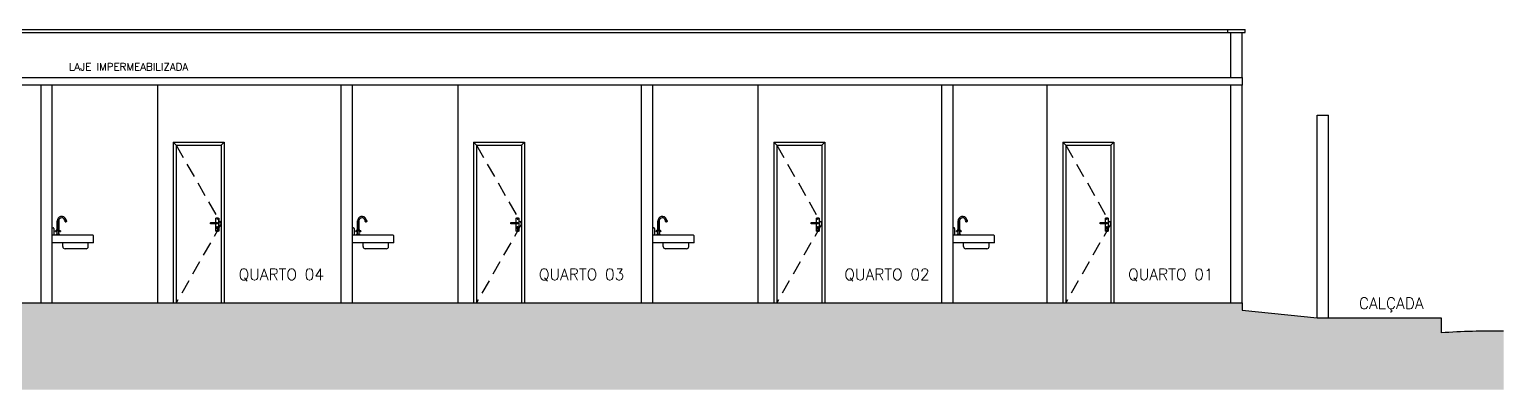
# Model space of a CAD drawing. Header units: millimetres. Extents: x 45003 to 46969, y 6653 to 6979.
# Drawn here: x 45072.21 to 45091.85, y 6809.85 to 6814.64 of the extents above; entities that cross this region are included whole.
import ezdxf

# ---------------------------------------------------------------- set-up
doc = ezdxf.new("R2010")
doc.units = ezdxf.units.MM
doc.linetypes.add('HIDDEN', pattern=[9.525, 6.35, -3.175])
for name, color, linetype in [('ARQ-ALVENARIA', 4, 'Continuous'), ('ARQ-EQ-COZ', 1, 'Continuous'), ('ARQ-ESTRUTURA', 6, 'Continuous'), ('ARQ-HACHURA', 253, 'Continuous'), ('ARQ-PENA-01', 1, 'Continuous'), ('ARQ-PENA-02', 2, 'Continuous'), ('ARQ-PENA-06', 6, 'Continuous'), ('ARQ-PENA-FINA-CINZA', 8, 'Continuous'), ('ARQ-PROJ-01', 1, 'HIDDEN'), ('ARQ-TEXTO2', 2, 'Continuous'), ('ARQ-TEXTO3', 3, 'Continuous')]:
    doc.layers.add(name, color=color, linetype=linetype)
doc.styles.add('ROMANS', font='romans.shx')

# ---------------------------------------------------------------- blocks, each defined once
blk = doc.blocks.new('Fechadura Soprano 03001.0831')
at = {"layer": 'ARQ-PENA-FINA-CINZA'}
for p, q in [((-0.017, 0.065), (-0.019, 0.066)), ((0.017, 0.065), (0.018, 0.066)), ((-0.019, -0.104), (-0.017, -0.103)), ((0.017, -0.103), (0.018, -0.104))]:
    blk.add_line(p, q, dxfattribs=at)
for points in [[(-0.019, 0.066), (-0.019, -0.104)], [(-0.017, 0.065), (-0.017, -0.103)], [(0.017, 0.008), (0.017, 0.065)], [(0.018, 0.008), (0.018, 0.066)], [(0.017, -0.103), (0.017, -0.008)], [(0.018, -0.104), (0.018, -0.008)]]:
    blk.add_lwpolyline(points, dxfattribs=at)
blk.add_lwpolyline([(0, -0.008), (0.085, -0.008, 0.414214), (0.09, -0.003), (0.09, 0.003, 0.414214), (0.085, 0.008), (0, 0.008)], format="xyb", dxfattribs=at)
for points in [[(0.041, 0.001), (0.06, 0.001), (0.06, 0), (0.041, 0)], [(0.043, 0.004), (0.063, 0.004), (0.063, 0.003), (0.043, 0.003)], [(0.05, 0.006), (0.07, 0.006), (0.07, 0.005), (0.05, 0.005)], [(0.062, 0.001), (0.066, 0.001), (0.066, 0), (0.062, 0)], [(0.065, 0.004), (0.069, 0.004), (0.069, 0.003), (0.065, 0.003)], [(0.068, 0.001), (0.072, 0.001), (0.072, 0), (0.068, 0)], [(0.071, 0.006), (0.075, 0.006), (0.075, 0.005), (0.071, 0.005)], [(0.071, 0.004), (0.074, 0.004), (0.074, 0.003), (0.071, 0.003)], [(0.073, 0.001), (0.077, 0.001), (0.077, 0), (0.073, 0)], [(0.076, 0.004), (0.08, 0.004), (0.08, 0.003), (0.076, 0.003)], [(0.077, 0.006), (0.081, 0.006), (0.081, 0.005), (0.077, 0.005)], [(0.079, 0.001), (0.081, 0.001), (0.081, 0), (0.079, 0)], [(0.082, 0.004), (0.084, 0.004), (0.084, 0.003), (0.082, 0.003)], [(0.083, 0.006), (0.085, 0.006), (0.085, 0.005), (0.083, 0.005)], [(0.083, 0.001), (0.086, 0.001), (0.086, 0), (0.083, 0)], [(0.086, 0.004), (0.088, 0.004), (0.088, 0.003), (0.086, 0.003)], [(-0.006, -0.066), (0.006, -0.066), (0.006, -0.069), (-0.006, -0.069)], [(0, -0.053), (0, -0.053), (0, -0.058), (0, -0.058)], [(0.041, -0.005), (0.06, -0.005), (0.06, -0.006), (0.041, -0.006)], [(0.043, -0.002), (0.063, -0.002), (0.063, -0.003), (0.043, -0.003)], [(0.062, -0.005), (0.066, -0.005), (0.066, -0.006), (0.062, -0.006)], [(0.065, -0.002), (0.069, -0.002), (0.069, -0.003), (0.065, -0.003)], [(0.068, -0.005), (0.072, -0.005), (0.072, -0.006), (0.068, -0.006)], [(0.071, -0.002), (0.074, -0.002), (0.074, -0.003), (0.071, -0.003)], [(0.073, -0.005), (0.077, -0.005), (0.077, -0.006), (0.073, -0.006)], [(0.076, -0.002), (0.08, -0.002), (0.08, -0.003), (0.076, -0.003)], [(0.079, -0.005), (0.081, -0.005), (0.081, -0.006), (0.079, -0.006)], [(0.082, -0.002), (0.084, -0.002), (0.084, -0.003), (0.082, -0.003)], [(0.083, -0.005), (0.086, -0.005), (0.086, -0.006), (0.083, -0.006)], [(0.086, -0.002), (0.088, -0.002), (0.088, -0.003), (0.086, -0.003)]]:
    blk.add_lwpolyline(points, close=True, dxfattribs=at)
blk.add_lwpolyline([(-0.003, -0.073), (0.003, -0.073, 0.414214), (0.007, -0.069), (0.007, -0.05, 0.414214), (0.003, -0.046), (-0.003, -0.046, 0.414214), (-0.007, -0.05), (-0.007, -0.069, 0.414214)], format="xyb", close=True, dxfattribs=at)
for centre, radius in [((0, 0.054), 0.00306), ((0, -0.055), 0.00583), ((0, -0.092), 0.00306)]:
    blk.add_circle(centre, radius, dxfattribs=at)
for centre, radius, start, end in [((0, 0.045), 0.028, 48.6265, 131.3735), ((0, 0.045), 0.026, 50.5893, 129.4107), ((0, 0), 0.00815, 90, 270), ((0, -0.083), 0.028, 228.6265, 311.3735), ((0, -0.083), 0.026, 230.5893, 309.4107)]:
    blk.add_arc(centre, radius, start, end, dxfattribs=at)

msp = doc.modelspace()

# ---------------------------------------------------------------- hatches: boundary and pattern name
at = {"layer": 'ARQ-HACHURA'}
h = msp.add_hatch(dxfattribs=at)
h.set_pattern_fill('EARTH', color=256, scale=0.05, angle=45, double=1)
h.paths.add_polyline_path([(45091.848, 6810.624, 0.02245), (45091.016, 6810.604), (45091.016, 6810.804), (45089.516, 6810.804), (45089.366, 6810.804), (45088.366, 6810.904), (45088.366, 6811.004), (45033.816, 6811.004), (45033.816, 6810.804), (45033.616, 6810.804), (45033.616, 6811.004), (45032.016, 6811.004), (45032.016, 6811.054), (45026.866, 6811.054), (45026.866, 6809.849), (45091.848, 6809.849)])

# ---------------------------------------------------------------- linework, layer by layer
at = {"layer": 'ARQ-ALVENARIA'}
for p, q in [((45088.216, 6814.004), (45088.216, 6814.604)), ((45088.366, 6814.004), (45088.366, 6814.604)), ((45072.366, 6811.004), (45072.366, 6813.904)), ((45072.516, 6811.004), (45072.516, 6813.904)), ((45076.366, 6811.004), (45076.366, 6813.904)), ((45076.516, 6811.004), (45076.516, 6813.904)), ((45080.366, 6811.004), (45080.366, 6813.904)), ((45080.516, 6811.004), (45080.516, 6813.904)), ((45084.366, 6811.004), (45084.366, 6813.904)), ((45084.516, 6811.004), (45084.516, 6813.904)), ((45088.216, 6811.004), (45088.216, 6813.904)), ((45088.366, 6811.004), (45088.366, 6813.904)), ((45089.366, 6813.504), (45089.516, 6813.504)), ((45089.366, 6810.804), (45089.366, 6813.504)), ((45089.516, 6810.804), (45089.516, 6813.504))]:
    msp.add_line(p, q, dxfattribs=at)
at = {"layer": 'ARQ-EQ-COZ'}
for p, q in [((45072.516, 6812.004), (45072.526, 6812.004)), ((45072.536, 6811.994), (45072.536, 6811.904)), ((45072.578, 6811.966), (45072.578, 6811.912)), ((45072.605, 6811.912), (45072.605, 6811.966)), ((45076.516, 6812.004), (45076.526, 6812.004)), ((45076.536, 6811.994), (45076.536, 6811.904)), ((45076.578, 6811.966), (45076.578, 6811.912)), ((45076.605, 6811.912), (45076.605, 6811.966)), ((45080.516, 6812.004), (45080.526, 6812.004)), ((45080.536, 6811.994), (45080.536, 6811.904)), ((45080.578, 6811.966), (45080.578, 6811.912)), ((45080.605, 6811.912), (45080.605, 6811.966)), ((45084.516, 6812.004), (45084.526, 6812.004)), ((45084.536, 6811.994), (45084.536, 6811.904)), ((45084.578, 6811.966), (45084.578, 6811.912)), ((45084.605, 6811.912), (45084.605, 6811.966)), ((45073.056, 6811.904), (45072.516, 6811.904)), ((45073.066, 6811.804), (45072.516, 6811.804)), ((45072.617, 6811.904), (45072.565, 6811.904)), ((45072.617, 6811.904), (45072.617, 6811.911)), ((45072.655, 6811.754), (45072.655, 6811.804)), ((45072.995, 6811.754), (45072.995, 6811.804)), ((45073.066, 6811.804), (45073.066, 6811.894)), ((45077.056, 6811.904), (45076.516, 6811.904)), ((45077.066, 6811.804), (45076.516, 6811.804)), ((45076.617, 6811.904), (45076.565, 6811.904)), ((45076.617, 6811.904), (45076.617, 6811.911)), ((45076.655, 6811.754), (45076.655, 6811.804)), ((45076.995, 6811.754), (45076.995, 6811.804)), ((45077.066, 6811.804), (45077.066, 6811.894)), ((45081.056, 6811.904), (45080.516, 6811.904)), ((45081.066, 6811.804), (45080.516, 6811.804)), ((45080.617, 6811.904), (45080.565, 6811.904)), ((45080.617, 6811.904), (45080.617, 6811.911)), ((45080.655, 6811.754), (45080.655, 6811.804)), ((45080.995, 6811.754), (45080.995, 6811.804)), ((45081.066, 6811.804), (45081.066, 6811.894)), ((45085.056, 6811.904), (45084.516, 6811.904)), ((45085.066, 6811.804), (45084.516, 6811.804)), ((45084.617, 6811.904), (45084.565, 6811.904)), ((45084.617, 6811.904), (45084.617, 6811.911)), ((45084.655, 6811.754), (45084.655, 6811.804)), ((45084.995, 6811.754), (45084.995, 6811.804)), ((45085.066, 6811.804), (45085.066, 6811.894)), ((45072.965, 6811.724), (45072.685, 6811.724)), ((45076.965, 6811.724), (45076.685, 6811.724)), ((45080.965, 6811.724), (45080.685, 6811.724)), ((45084.965, 6811.724), (45084.685, 6811.724))]:
    msp.add_line(p, q, dxfattribs=at)
for points in [[(45072.559, 6811.954), (45072.559, 6811.955), (45072.559, 6811.955), (45072.559, 6811.956), (45072.559, 6811.958), (45072.559, 6811.959), (45072.559, 6811.96), (45072.559, 6811.961), (45072.559, 6811.962), (45072.559, 6811.962)], [(45072.578, 6811.963), (45072.56, 6811.963)], [(45072.56, 6811.963), (45072.56, 6811.963), (45072.56, 6811.962), (45072.56, 6811.961), (45072.56, 6811.96), (45072.56, 6811.958), (45072.56, 6811.957), (45072.56, 6811.955), (45072.56, 6811.954), (45072.56, 6811.954), (45072.56, 6811.953)], [(45072.56, 6811.953), (45072.578, 6811.953)], [(45072.578, 6811.98), (45072.578, 6811.966)], [(45072.591, 6811.98), (45072.589, 6811.98), (45072.586, 6811.98), (45072.584, 6811.98), (45072.582, 6811.98), (45072.58, 6811.98), (45072.579, 6811.98), (45072.578, 6811.98), (45072.578, 6811.98)], [(45072.591, 6811.966), (45072.589, 6811.966), (45072.586, 6811.966), (45072.584, 6811.966), (45072.582, 6811.966), (45072.58, 6811.966), (45072.579, 6811.966), (45072.578, 6811.966), (45072.578, 6811.966)], [(45072.578, 6811.966), (45072.578, 6811.966), (45072.579, 6811.966), (45072.58, 6811.966), (45072.581, 6811.966), (45072.583, 6811.966), (45072.585, 6811.966), (45072.588, 6811.966), (45072.59, 6811.966), (45072.592, 6811.966), (45072.595, 6811.966), (45072.597, 6811.966), (45072.599, 6811.966), (45072.601, 6811.966), (45072.603, 6811.966), (45072.604, 6811.966), (45072.604, 6811.966), (45072.605, 6811.966)], [(45072.579, 6811.981), (45072.579, 6811.981), (45072.579, 6811.981), (45072.58, 6811.981), (45072.582, 6811.981), (45072.584, 6811.981), (45072.586, 6811.981), (45072.588, 6811.981), (45072.59, 6811.981), (45072.592, 6811.981), (45072.595, 6811.981), (45072.597, 6811.981), (45072.599, 6811.981), (45072.601, 6811.981), (45072.602, 6811.981), (45072.603, 6811.981), (45072.604, 6811.981), (45072.604, 6811.981)], [(45072.582, 6812.096), (45072.582, 6811.981)], [(45072.591, 6812.096), (45072.589, 6812.096), (45072.587, 6812.096), (45072.585, 6812.096), (45072.584, 6812.096), (45072.583, 6812.096), (45072.582, 6812.096), (45072.582, 6812.096)], [(45072.601, 6812.096), (45072.601, 6812.096), (45072.6, 6812.096), (45072.599, 6812.096), (45072.597, 6812.096), (45072.595, 6812.096), (45072.593, 6812.096), (45072.591, 6812.096)], [(45072.605, 6811.98), (45072.604, 6811.98), (45072.604, 6811.98), (45072.602, 6811.98), (45072.601, 6811.98), (45072.599, 6811.98), (45072.596, 6811.98), (45072.594, 6811.98), (45072.591, 6811.98)], [(45072.605, 6811.966), (45072.604, 6811.966), (45072.604, 6811.966), (45072.602, 6811.966), (45072.601, 6811.966), (45072.599, 6811.966), (45072.596, 6811.966), (45072.594, 6811.966), (45072.591, 6811.966)], [(45072.601, 6811.981), (45072.601, 6812.096)], [(45072.605, 6811.966), (45072.605, 6811.98)], [(45072.623, 6811.963), (45072.605, 6811.963)], [(45072.605, 6811.953), (45072.623, 6811.953)], [(45072.623, 6811.953), (45072.623, 6811.954), (45072.623, 6811.954), (45072.623, 6811.955), (45072.623, 6811.957), (45072.623, 6811.958), (45072.623, 6811.96), (45072.623, 6811.961), (45072.623, 6811.962), (45072.623, 6811.963), (45072.623, 6811.963)], [(45072.624, 6811.962), (45072.624, 6811.962), (45072.624, 6811.961), (45072.624, 6811.96), (45072.624, 6811.959), (45072.624, 6811.958), (45072.624, 6811.956), (45072.624, 6811.955), (45072.624, 6811.955), (45072.624, 6811.954)], [(45072.68, 6812.106), (45072.683, 6812.098)], [(45072.692, 6812.1), (45072.69, 6812.099), (45072.687, 6812.099), (45072.686, 6812.098), (45072.684, 6812.098), (45072.683, 6812.098), (45072.682, 6812.097), (45072.682, 6812.097)], [(45072.682, 6812.097), (45072.685, 6812.085)], [(45072.695, 6812.088), (45072.693, 6812.087), (45072.691, 6812.087), (45072.689, 6812.086), (45072.687, 6812.086), (45072.686, 6812.085), (45072.685, 6812.085), (45072.685, 6812.085)], [(45072.685, 6812.085), (45072.687, 6812.081)], [(45072.696, 6812.083), (45072.694, 6812.082), (45072.692, 6812.082), (45072.691, 6812.081), (45072.689, 6812.081), (45072.688, 6812.081), (45072.687, 6812.081), (45072.687, 6812.081)], [(45072.702, 6812.103), (45072.701, 6812.103), (45072.701, 6812.102), (45072.699, 6812.102), (45072.698, 6812.102), (45072.696, 6812.101), (45072.694, 6812.101), (45072.692, 6812.1)], [(45072.705, 6812.09), (45072.705, 6812.09), (45072.704, 6812.09), (45072.703, 6812.09), (45072.701, 6812.089), (45072.699, 6812.089), (45072.697, 6812.088), (45072.695, 6812.088)], [(45072.705, 6812.085), (45072.705, 6812.085), (45072.705, 6812.085), (45072.703, 6812.085), (45072.702, 6812.085), (45072.7, 6812.084), (45072.698, 6812.084), (45072.696, 6812.083)], [(45072.701, 6812.102), (45072.699, 6812.111)], [(45072.705, 6812.09), (45072.702, 6812.103)], [(45072.705, 6812.085), (45072.705, 6812.09)], [(45076.559, 6811.954), (45076.559, 6811.955), (45076.559, 6811.955), (45076.559, 6811.956), (45076.559, 6811.958), (45076.559, 6811.959), (45076.559, 6811.96), (45076.559, 6811.961), (45076.559, 6811.962), (45076.559, 6811.962)], [(45076.578, 6811.963), (45076.56, 6811.963)], [(45076.56, 6811.963), (45076.56, 6811.963), (45076.56, 6811.962), (45076.56, 6811.961), (45076.56, 6811.96), (45076.56, 6811.958), (45076.56, 6811.957), (45076.56, 6811.955), (45076.56, 6811.954), (45076.56, 6811.954), (45076.56, 6811.953)], [(45076.56, 6811.953), (45076.578, 6811.953)], [(45076.578, 6811.98), (45076.578, 6811.966)], [(45076.591, 6811.98), (45076.589, 6811.98), (45076.586, 6811.98), (45076.584, 6811.98), (45076.582, 6811.98), (45076.58, 6811.98), (45076.579, 6811.98), (45076.578, 6811.98), (45076.578, 6811.98)], [(45076.591, 6811.966), (45076.589, 6811.966), (45076.586, 6811.966), (45076.584, 6811.966), (45076.582, 6811.966), (45076.58, 6811.966), (45076.579, 6811.966), (45076.578, 6811.966), (45076.578, 6811.966)], [(45076.578, 6811.966), (45076.578, 6811.966), (45076.579, 6811.966), (45076.58, 6811.966), (45076.581, 6811.966), (45076.583, 6811.966), (45076.585, 6811.966), (45076.588, 6811.966), (45076.59, 6811.966), (45076.592, 6811.966), (45076.595, 6811.966), (45076.597, 6811.966), (45076.599, 6811.966), (45076.601, 6811.966), (45076.603, 6811.966), (45076.604, 6811.966), (45076.604, 6811.966), (45076.605, 6811.966)], [(45076.579, 6811.981), (45076.579, 6811.981), (45076.579, 6811.981), (45076.58, 6811.981), (45076.582, 6811.981), (45076.584, 6811.981), (45076.586, 6811.981), (45076.588, 6811.981), (45076.59, 6811.981), (45076.592, 6811.981), (45076.595, 6811.981), (45076.597, 6811.981), (45076.599, 6811.981), (45076.601, 6811.981), (45076.602, 6811.981), (45076.603, 6811.981), (45076.604, 6811.981), (45076.604, 6811.981)], [(45076.582, 6812.096), (45076.582, 6811.981)], [(45076.591, 6812.096), (45076.589, 6812.096), (45076.587, 6812.096), (45076.585, 6812.096), (45076.584, 6812.096), (45076.583, 6812.096), (45076.582, 6812.096), (45076.582, 6812.096)], [(45076.601, 6812.096), (45076.601, 6812.096), (45076.6, 6812.096), (45076.599, 6812.096), (45076.597, 6812.096), (45076.595, 6812.096), (45076.593, 6812.096), (45076.591, 6812.096)], [(45076.605, 6811.98), (45076.604, 6811.98), (45076.604, 6811.98), (45076.602, 6811.98), (45076.601, 6811.98), (45076.599, 6811.98), (45076.596, 6811.98), (45076.594, 6811.98), (45076.591, 6811.98)], [(45076.605, 6811.966), (45076.604, 6811.966), (45076.604, 6811.966), (45076.602, 6811.966), (45076.601, 6811.966), (45076.599, 6811.966), (45076.596, 6811.966), (45076.594, 6811.966), (45076.591, 6811.966)], [(45076.601, 6811.981), (45076.601, 6812.096)], [(45076.605, 6811.966), (45076.605, 6811.98)], [(45076.623, 6811.963), (45076.605, 6811.963)], [(45076.605, 6811.953), (45076.623, 6811.953)], [(45076.623, 6811.953), (45076.623, 6811.954), (45076.623, 6811.954), (45076.623, 6811.955), (45076.623, 6811.957), (45076.623, 6811.958), (45076.623, 6811.96), (45076.623, 6811.961), (45076.623, 6811.962), (45076.623, 6811.963), (45076.623, 6811.963)], [(45076.624, 6811.962), (45076.624, 6811.962), (45076.624, 6811.961), (45076.624, 6811.96), (45076.624, 6811.959), (45076.624, 6811.958), (45076.624, 6811.956), (45076.624, 6811.955), (45076.624, 6811.955), (45076.624, 6811.954)], [(45076.68, 6812.106), (45076.683, 6812.098)], [(45076.692, 6812.1), (45076.69, 6812.099), (45076.687, 6812.099), (45076.686, 6812.098), (45076.684, 6812.098), (45076.683, 6812.098), (45076.682, 6812.097), (45076.682, 6812.097)], [(45076.682, 6812.097), (45076.685, 6812.085)], [(45076.695, 6812.088), (45076.693, 6812.087), (45076.691, 6812.087), (45076.689, 6812.086), (45076.687, 6812.086), (45076.686, 6812.085), (45076.685, 6812.085), (45076.685, 6812.085)], [(45076.685, 6812.085), (45076.687, 6812.081)], [(45076.696, 6812.083), (45076.694, 6812.082), (45076.692, 6812.082), (45076.691, 6812.081), (45076.689, 6812.081), (45076.688, 6812.081), (45076.687, 6812.081), (45076.687, 6812.081)], [(45076.702, 6812.103), (45076.701, 6812.103), (45076.701, 6812.102), (45076.699, 6812.102), (45076.698, 6812.102), (45076.696, 6812.101), (45076.694, 6812.101), (45076.692, 6812.1)], [(45076.705, 6812.09), (45076.705, 6812.09), (45076.704, 6812.09), (45076.703, 6812.09), (45076.701, 6812.089), (45076.699, 6812.089), (45076.697, 6812.088), (45076.695, 6812.088)], [(45076.705, 6812.085), (45076.705, 6812.085), (45076.705, 6812.085), (45076.703, 6812.085), (45076.702, 6812.085), (45076.7, 6812.084), (45076.698, 6812.084), (45076.696, 6812.083)], [(45076.701, 6812.102), (45076.699, 6812.111)], [(45076.705, 6812.09), (45076.702, 6812.103)], [(45076.705, 6812.085), (45076.705, 6812.09)], [(45080.559, 6811.954), (45080.559, 6811.955), (45080.559, 6811.955), (45080.559, 6811.956), (45080.559, 6811.958), (45080.559, 6811.959), (45080.559, 6811.96), (45080.559, 6811.961), (45080.559, 6811.962), (45080.559, 6811.962)], [(45080.578, 6811.963), (45080.56, 6811.963)], [(45080.56, 6811.963), (45080.56, 6811.963), (45080.56, 6811.962), (45080.56, 6811.961), (45080.56, 6811.96), (45080.56, 6811.958), (45080.56, 6811.957), (45080.56, 6811.955), (45080.56, 6811.954), (45080.56, 6811.954), (45080.56, 6811.953)], [(45080.56, 6811.953), (45080.578, 6811.953)], [(45080.578, 6811.98), (45080.578, 6811.966)], [(45080.591, 6811.98), (45080.589, 6811.98), (45080.586, 6811.98), (45080.584, 6811.98), (45080.582, 6811.98), (45080.58, 6811.98), (45080.579, 6811.98), (45080.578, 6811.98), (45080.578, 6811.98)], [(45080.591, 6811.966), (45080.589, 6811.966), (45080.586, 6811.966), (45080.584, 6811.966), (45080.582, 6811.966), (45080.58, 6811.966), (45080.579, 6811.966), (45080.578, 6811.966), (45080.578, 6811.966)], [(45080.578, 6811.966), (45080.578, 6811.966), (45080.579, 6811.966), (45080.58, 6811.966), (45080.581, 6811.966), (45080.583, 6811.966), (45080.585, 6811.966), (45080.588, 6811.966), (45080.59, 6811.966), (45080.592, 6811.966), (45080.595, 6811.966), (45080.597, 6811.966), (45080.599, 6811.966), (45080.601, 6811.966), (45080.603, 6811.966), (45080.604, 6811.966), (45080.604, 6811.966), (45080.605, 6811.966)], [(45080.579, 6811.981), (45080.579, 6811.981), (45080.579, 6811.981), (45080.58, 6811.981), (45080.582, 6811.981), (45080.584, 6811.981), (45080.586, 6811.981), (45080.588, 6811.981), (45080.59, 6811.981), (45080.592, 6811.981), (45080.595, 6811.981), (45080.597, 6811.981), (45080.599, 6811.981), (45080.601, 6811.981), (45080.602, 6811.981), (45080.603, 6811.981), (45080.604, 6811.981), (45080.604, 6811.981)], [(45080.582, 6812.096), (45080.582, 6811.981)], [(45080.591, 6812.096), (45080.589, 6812.096), (45080.587, 6812.096), (45080.585, 6812.096), (45080.584, 6812.096), (45080.583, 6812.096), (45080.582, 6812.096), (45080.582, 6812.096)], [(45080.601, 6812.096), (45080.601, 6812.096), (45080.6, 6812.096), (45080.599, 6812.096), (45080.597, 6812.096), (45080.595, 6812.096), (45080.593, 6812.096), (45080.591, 6812.096)], [(45080.605, 6811.98), (45080.604, 6811.98), (45080.604, 6811.98), (45080.602, 6811.98), (45080.601, 6811.98), (45080.599, 6811.98), (45080.596, 6811.98), (45080.594, 6811.98), (45080.591, 6811.98)], [(45080.605, 6811.966), (45080.604, 6811.966), (45080.604, 6811.966), (45080.602, 6811.966), (45080.601, 6811.966), (45080.599, 6811.966), (45080.596, 6811.966), (45080.594, 6811.966), (45080.591, 6811.966)], [(45080.601, 6811.981), (45080.601, 6812.096)], [(45080.605, 6811.966), (45080.605, 6811.98)], [(45080.623, 6811.963), (45080.605, 6811.963)], [(45080.605, 6811.953), (45080.623, 6811.953)], [(45080.623, 6811.953), (45080.623, 6811.954), (45080.623, 6811.954), (45080.623, 6811.955), (45080.623, 6811.957), (45080.623, 6811.958), (45080.623, 6811.96), (45080.623, 6811.961), (45080.623, 6811.962), (45080.623, 6811.963), (45080.623, 6811.963)], [(45080.624, 6811.962), (45080.624, 6811.962), (45080.624, 6811.961), (45080.624, 6811.96), (45080.624, 6811.959), (45080.624, 6811.958), (45080.624, 6811.956), (45080.624, 6811.955), (45080.624, 6811.955), (45080.624, 6811.954)], [(45080.68, 6812.106), (45080.683, 6812.098)], [(45080.692, 6812.1), (45080.69, 6812.099), (45080.687, 6812.099), (45080.686, 6812.098), (45080.684, 6812.098), (45080.683, 6812.098), (45080.682, 6812.097), (45080.682, 6812.097)], [(45080.682, 6812.097), (45080.685, 6812.085)], [(45080.695, 6812.088), (45080.693, 6812.087), (45080.691, 6812.087), (45080.689, 6812.086), (45080.687, 6812.086), (45080.686, 6812.085), (45080.685, 6812.085), (45080.685, 6812.085)], [(45080.685, 6812.085), (45080.687, 6812.081)], [(45080.696, 6812.083), (45080.694, 6812.082), (45080.692, 6812.082), (45080.691, 6812.081), (45080.689, 6812.081), (45080.688, 6812.081), (45080.687, 6812.081), (45080.687, 6812.081)], [(45080.702, 6812.103), (45080.701, 6812.103), (45080.701, 6812.102), (45080.699, 6812.102), (45080.698, 6812.102), (45080.696, 6812.101), (45080.694, 6812.101), (45080.692, 6812.1)], [(45080.705, 6812.09), (45080.705, 6812.09), (45080.704, 6812.09), (45080.703, 6812.09), (45080.701, 6812.089), (45080.699, 6812.089), (45080.697, 6812.088), (45080.695, 6812.088)], [(45080.705, 6812.085), (45080.705, 6812.085), (45080.705, 6812.085), (45080.703, 6812.085), (45080.702, 6812.085), (45080.7, 6812.084), (45080.698, 6812.084), (45080.696, 6812.083)], [(45080.701, 6812.102), (45080.699, 6812.111)], [(45080.705, 6812.09), (45080.702, 6812.103)], [(45080.705, 6812.085), (45080.705, 6812.09)], [(45084.559, 6811.954), (45084.559, 6811.955), (45084.559, 6811.955), (45084.559, 6811.956), (45084.559, 6811.958), (45084.559, 6811.959), (45084.559, 6811.96), (45084.559, 6811.961), (45084.559, 6811.962), (45084.559, 6811.962)], [(45084.578, 6811.963), (45084.56, 6811.963)], [(45084.56, 6811.963), (45084.56, 6811.963), (45084.56, 6811.962), (45084.56, 6811.961), (45084.56, 6811.96), (45084.56, 6811.958), (45084.56, 6811.957), (45084.56, 6811.955), (45084.56, 6811.954), (45084.56, 6811.954), (45084.56, 6811.953)], [(45084.56, 6811.953), (45084.578, 6811.953)], [(45084.578, 6811.98), (45084.578, 6811.966)], [(45084.591, 6811.98), (45084.589, 6811.98), (45084.586, 6811.98), (45084.584, 6811.98), (45084.582, 6811.98), (45084.58, 6811.98), (45084.579, 6811.98), (45084.578, 6811.98), (45084.578, 6811.98)], [(45084.591, 6811.966), (45084.589, 6811.966), (45084.586, 6811.966), (45084.584, 6811.966), (45084.582, 6811.966), (45084.58, 6811.966), (45084.579, 6811.966), (45084.578, 6811.966), (45084.578, 6811.966)], [(45084.578, 6811.966), (45084.578, 6811.966), (45084.579, 6811.966), (45084.58, 6811.966), (45084.581, 6811.966), (45084.583, 6811.966), (45084.585, 6811.966), (45084.588, 6811.966), (45084.59, 6811.966), (45084.592, 6811.966), (45084.595, 6811.966), (45084.597, 6811.966), (45084.599, 6811.966), (45084.601, 6811.966), (45084.603, 6811.966), (45084.604, 6811.966), (45084.604, 6811.966), (45084.605, 6811.966)], [(45084.579, 6811.981), (45084.579, 6811.981), (45084.579, 6811.981), (45084.58, 6811.981), (45084.582, 6811.981), (45084.584, 6811.981), (45084.586, 6811.981), (45084.588, 6811.981), (45084.59, 6811.981), (45084.592, 6811.981), (45084.595, 6811.981), (45084.597, 6811.981), (45084.599, 6811.981), (45084.601, 6811.981), (45084.602, 6811.981), (45084.603, 6811.981), (45084.604, 6811.981), (45084.604, 6811.981)], [(45084.582, 6812.096), (45084.582, 6811.981)], [(45084.591, 6812.096), (45084.589, 6812.096), (45084.587, 6812.096), (45084.585, 6812.096), (45084.584, 6812.096), (45084.583, 6812.096), (45084.582, 6812.096), (45084.582, 6812.096)], [(45084.601, 6812.096), (45084.601, 6812.096), (45084.6, 6812.096), (45084.599, 6812.096), (45084.597, 6812.096), (45084.595, 6812.096), (45084.593, 6812.096), (45084.591, 6812.096)], [(45084.605, 6811.98), (45084.604, 6811.98), (45084.604, 6811.98), (45084.602, 6811.98), (45084.601, 6811.98), (45084.599, 6811.98), (45084.596, 6811.98), (45084.594, 6811.98), (45084.591, 6811.98)], [(45084.605, 6811.966), (45084.604, 6811.966), (45084.604, 6811.966), (45084.602, 6811.966), (45084.601, 6811.966), (45084.599, 6811.966), (45084.596, 6811.966), (45084.594, 6811.966), (45084.591, 6811.966)], [(45084.601, 6811.981), (45084.601, 6812.096)], [(45084.605, 6811.966), (45084.605, 6811.98)], [(45084.623, 6811.963), (45084.605, 6811.963)], [(45084.605, 6811.953), (45084.623, 6811.953)], [(45084.623, 6811.953), (45084.623, 6811.954), (45084.623, 6811.954), (45084.623, 6811.955), (45084.623, 6811.957), (45084.623, 6811.958), (45084.623, 6811.96), (45084.623, 6811.961), (45084.623, 6811.962), (45084.623, 6811.963), (45084.623, 6811.963)], [(45084.624, 6811.962), (45084.624, 6811.962), (45084.624, 6811.961), (45084.624, 6811.96), (45084.624, 6811.959), (45084.624, 6811.958), (45084.624, 6811.956), (45084.624, 6811.955), (45084.624, 6811.955), (45084.624, 6811.954)], [(45084.68, 6812.106), (45084.683, 6812.098)], [(45084.692, 6812.1), (45084.69, 6812.099), (45084.687, 6812.099), (45084.686, 6812.098), (45084.684, 6812.098), (45084.683, 6812.098), (45084.682, 6812.097), (45084.682, 6812.097)], [(45084.682, 6812.097), (45084.685, 6812.085)], [(45084.695, 6812.088), (45084.693, 6812.087), (45084.691, 6812.087), (45084.689, 6812.086), (45084.687, 6812.086), (45084.686, 6812.085), (45084.685, 6812.085), (45084.685, 6812.085)], [(45084.685, 6812.085), (45084.687, 6812.081)], [(45084.696, 6812.083), (45084.694, 6812.082), (45084.692, 6812.082), (45084.691, 6812.081), (45084.689, 6812.081), (45084.688, 6812.081), (45084.687, 6812.081), (45084.687, 6812.081)], [(45084.702, 6812.103), (45084.701, 6812.103), (45084.701, 6812.102), (45084.699, 6812.102), (45084.698, 6812.102), (45084.696, 6812.101), (45084.694, 6812.101), (45084.692, 6812.1)], [(45084.705, 6812.09), (45084.705, 6812.09), (45084.704, 6812.09), (45084.703, 6812.09), (45084.701, 6812.089), (45084.699, 6812.089), (45084.697, 6812.088), (45084.695, 6812.088)], [(45084.705, 6812.085), (45084.705, 6812.085), (45084.705, 6812.085), (45084.703, 6812.085), (45084.702, 6812.085), (45084.7, 6812.084), (45084.698, 6812.084), (45084.696, 6812.083)], [(45084.701, 6812.102), (45084.699, 6812.111)], [(45084.705, 6812.09), (45084.702, 6812.103)], [(45084.705, 6812.085), (45084.705, 6812.09)], [(45072.565, 6811.911), (45072.565, 6811.904)], [(45072.591, 6811.911), (45072.588, 6811.911), (45072.585, 6811.911), (45072.581, 6811.911), (45072.578, 6811.911), (45072.576, 6811.911), (45072.573, 6811.911), (45072.571, 6811.911), (45072.569, 6811.911), (45072.567, 6811.911), (45072.566, 6811.911), (45072.566, 6811.911), (45072.565, 6811.911)], [(45072.566, 6811.912), (45072.567, 6811.912), (45072.567, 6811.912), (45072.568, 6811.912), (45072.57, 6811.912), (45072.572, 6811.912), (45072.574, 6811.912), (45072.576, 6811.912), (45072.579, 6811.912), (45072.582, 6811.912), (45072.585, 6811.912), (45072.588, 6811.912), (45072.591, 6811.912), (45072.595, 6811.912), (45072.598, 6811.912), (45072.601, 6811.912), (45072.604, 6811.912), (45072.606, 6811.912), (45072.609, 6811.912), (45072.611, 6811.912), (45072.613, 6811.912), (45072.614, 6811.912), (45072.615, 6811.912), (45072.616, 6811.912), (45072.616, 6811.912)], [(45072.617, 6811.911), (45072.617, 6811.911), (45072.616, 6811.911), (45072.615, 6811.911), (45072.614, 6811.911), (45072.612, 6811.911), (45072.61, 6811.911), (45072.607, 6811.911), (45072.604, 6811.911), (45072.601, 6811.911), (45072.598, 6811.911), (45072.595, 6811.911), (45072.591, 6811.911)], [(45076.565, 6811.911), (45076.565, 6811.904)], [(45076.591, 6811.911), (45076.588, 6811.911), (45076.585, 6811.911), (45076.581, 6811.911), (45076.578, 6811.911), (45076.576, 6811.911), (45076.573, 6811.911), (45076.571, 6811.911), (45076.569, 6811.911), (45076.567, 6811.911), (45076.566, 6811.911), (45076.566, 6811.911), (45076.565, 6811.911)], [(45076.566, 6811.912), (45076.567, 6811.912), (45076.567, 6811.912), (45076.568, 6811.912), (45076.57, 6811.912), (45076.572, 6811.912), (45076.574, 6811.912), (45076.576, 6811.912), (45076.579, 6811.912), (45076.582, 6811.912), (45076.585, 6811.912), (45076.588, 6811.912), (45076.591, 6811.912), (45076.595, 6811.912), (45076.598, 6811.912), (45076.601, 6811.912), (45076.604, 6811.912), (45076.606, 6811.912), (45076.609, 6811.912), (45076.611, 6811.912), (45076.613, 6811.912), (45076.614, 6811.912), (45076.615, 6811.912), (45076.616, 6811.912), (45076.616, 6811.912)], [(45076.617, 6811.911), (45076.617, 6811.911), (45076.616, 6811.911), (45076.615, 6811.911), (45076.614, 6811.911), (45076.612, 6811.911), (45076.61, 6811.911), (45076.607, 6811.911), (45076.604, 6811.911), (45076.601, 6811.911), (45076.598, 6811.911), (45076.595, 6811.911), (45076.591, 6811.911)], [(45080.565, 6811.911), (45080.565, 6811.904)], [(45080.591, 6811.911), (45080.588, 6811.911), (45080.585, 6811.911), (45080.581, 6811.911), (45080.578, 6811.911), (45080.576, 6811.911), (45080.573, 6811.911), (45080.571, 6811.911), (45080.569, 6811.911), (45080.567, 6811.911), (45080.566, 6811.911), (45080.566, 6811.911), (45080.565, 6811.911)], [(45080.566, 6811.912), (45080.567, 6811.912), (45080.567, 6811.912), (45080.568, 6811.912), (45080.57, 6811.912), (45080.572, 6811.912), (45080.574, 6811.912), (45080.576, 6811.912), (45080.579, 6811.912), (45080.582, 6811.912), (45080.585, 6811.912), (45080.588, 6811.912), (45080.591, 6811.912), (45080.595, 6811.912), (45080.598, 6811.912), (45080.601, 6811.912), (45080.604, 6811.912), (45080.606, 6811.912), (45080.609, 6811.912), (45080.611, 6811.912), (45080.613, 6811.912), (45080.614, 6811.912), (45080.615, 6811.912), (45080.616, 6811.912), (45080.616, 6811.912)], [(45080.617, 6811.911), (45080.617, 6811.911), (45080.616, 6811.911), (45080.615, 6811.911), (45080.614, 6811.911), (45080.612, 6811.911), (45080.61, 6811.911), (45080.607, 6811.911), (45080.604, 6811.911), (45080.601, 6811.911), (45080.598, 6811.911), (45080.595, 6811.911), (45080.591, 6811.911)], [(45084.565, 6811.911), (45084.565, 6811.904)], [(45084.591, 6811.911), (45084.588, 6811.911), (45084.585, 6811.911), (45084.581, 6811.911), (45084.578, 6811.911), (45084.576, 6811.911), (45084.573, 6811.911), (45084.571, 6811.911), (45084.569, 6811.911), (45084.567, 6811.911), (45084.566, 6811.911), (45084.566, 6811.911), (45084.565, 6811.911)], [(45084.566, 6811.912), (45084.567, 6811.912), (45084.567, 6811.912), (45084.568, 6811.912), (45084.57, 6811.912), (45084.572, 6811.912), (45084.574, 6811.912), (45084.576, 6811.912), (45084.579, 6811.912), (45084.582, 6811.912), (45084.585, 6811.912), (45084.588, 6811.912), (45084.591, 6811.912), (45084.595, 6811.912), (45084.598, 6811.912), (45084.601, 6811.912), (45084.604, 6811.912), (45084.606, 6811.912), (45084.609, 6811.912), (45084.611, 6811.912), (45084.613, 6811.912), (45084.614, 6811.912), (45084.615, 6811.912), (45084.616, 6811.912), (45084.616, 6811.912)], [(45084.617, 6811.911), (45084.617, 6811.911), (45084.616, 6811.911), (45084.615, 6811.911), (45084.614, 6811.911), (45084.612, 6811.911), (45084.61, 6811.911), (45084.607, 6811.911), (45084.604, 6811.911), (45084.601, 6811.911), (45084.598, 6811.911), (45084.595, 6811.911), (45084.591, 6811.911)]]:
    msp.add_lwpolyline(points, close=True, dxfattribs=at)
for centre, radius, start, end in [((45072.526, 6811.994), 0.01, 0, 90), ((45076.526, 6811.994), 0.01, 0, 90), ((45080.526, 6811.994), 0.01, 0, 90), ((45084.526, 6811.994), 0.01, 0, 90), ((45072.685, 6811.754), 0.03, 180, 270), ((45072.965, 6811.754), 0.03, 270, 360), ((45073.056, 6811.894), 0.01, 0, 90), ((45076.685, 6811.754), 0.03, 180, 270), ((45076.965, 6811.754), 0.03, 270, 360), ((45077.056, 6811.894), 0.01, 0, 90), ((45080.685, 6811.754), 0.03, 180, 270), ((45080.965, 6811.754), 0.03, 270, 360), ((45081.056, 6811.894), 0.01, 0, 90), ((45084.685, 6811.754), 0.03, 180, 270), ((45084.965, 6811.754), 0.03, 270, 360), ((45085.056, 6811.894), 0.01, 0, 90)]:
    msp.add_arc(centre, radius, start, end, dxfattribs=at)
for points in [[(45072.699, 6812.111), (45072.69, 6812.143), (45072.658, 6812.162), (45072.626, 6812.153), (45072.626, 6812.153), (45072.6, 6812.146), (45072.582, 6812.123), (45072.582, 6812.096)], [(45076.699, 6812.111), (45076.69, 6812.143), (45076.658, 6812.162), (45076.626, 6812.153), (45076.626, 6812.153), (45076.6, 6812.146), (45076.582, 6812.123), (45076.582, 6812.096)], [(45080.699, 6812.111), (45080.69, 6812.143), (45080.658, 6812.162), (45080.626, 6812.153), (45080.626, 6812.153), (45080.6, 6812.146), (45080.582, 6812.123), (45080.582, 6812.096)], [(45084.699, 6812.111), (45084.69, 6812.143), (45084.658, 6812.162), (45084.626, 6812.153), (45084.626, 6812.153), (45084.6, 6812.146), (45084.582, 6812.123), (45084.582, 6812.096)]]:
    msp.add_open_spline(points, degree=3, knots=[0, 0, 0, 0, 0.125, 0.125, 0.125, 0.125001, 1, 1, 1, 1], dxfattribs=at)
for points in [[(45072.641, 6812.136), (45072.619, 6812.136), (45072.601, 6812.118), (45072.601, 6812.096)], [(45072.68, 6812.106), (45072.676, 6812.124), (45072.66, 6812.136), (45072.641, 6812.136)], [(45076.641, 6812.136), (45076.619, 6812.136), (45076.601, 6812.118), (45076.601, 6812.096)], [(45076.68, 6812.106), (45076.676, 6812.124), (45076.66, 6812.136), (45076.641, 6812.136)], [(45080.641, 6812.136), (45080.619, 6812.136), (45080.601, 6812.118), (45080.601, 6812.096)], [(45080.68, 6812.106), (45080.676, 6812.124), (45080.66, 6812.136), (45080.641, 6812.136)], [(45084.641, 6812.136), (45084.619, 6812.136), (45084.601, 6812.118), (45084.601, 6812.096)], [(45084.68, 6812.106), (45084.676, 6812.124), (45084.66, 6812.136), (45084.641, 6812.136)], [(45072.56, 6811.963), (45072.559, 6811.963), (45072.559, 6811.962), (45072.559, 6811.962)], [(45072.559, 6811.954), (45072.559, 6811.954), (45072.559, 6811.953), (45072.56, 6811.953)], [(45072.579, 6811.981), (45072.578, 6811.981), (45072.578, 6811.981), (45072.578, 6811.98)], [(45072.605, 6811.98), (45072.605, 6811.981), (45072.604, 6811.981), (45072.604, 6811.981)], [(45072.624, 6811.962), (45072.624, 6811.962), (45072.623, 6811.963), (45072.623, 6811.963)], [(45072.623, 6811.953), (45072.623, 6811.953), (45072.624, 6811.954), (45072.624, 6811.954)], [(45076.56, 6811.963), (45076.559, 6811.963), (45076.559, 6811.962), (45076.559, 6811.962)], [(45076.559, 6811.954), (45076.559, 6811.954), (45076.559, 6811.953), (45076.56, 6811.953)], [(45076.579, 6811.981), (45076.578, 6811.981), (45076.578, 6811.981), (45076.578, 6811.98)], [(45076.605, 6811.98), (45076.605, 6811.981), (45076.604, 6811.981), (45076.604, 6811.981)], [(45076.624, 6811.962), (45076.624, 6811.962), (45076.623, 6811.963), (45076.623, 6811.963)], [(45076.623, 6811.953), (45076.623, 6811.953), (45076.624, 6811.954), (45076.624, 6811.954)], [(45080.56, 6811.963), (45080.559, 6811.963), (45080.559, 6811.962), (45080.559, 6811.962)], [(45080.559, 6811.954), (45080.559, 6811.954), (45080.559, 6811.953), (45080.56, 6811.953)], [(45080.579, 6811.981), (45080.578, 6811.981), (45080.578, 6811.981), (45080.578, 6811.98)], [(45080.605, 6811.98), (45080.605, 6811.981), (45080.604, 6811.981), (45080.604, 6811.981)], [(45080.624, 6811.962), (45080.624, 6811.962), (45080.623, 6811.963), (45080.623, 6811.963)], [(45080.623, 6811.953), (45080.623, 6811.953), (45080.624, 6811.954), (45080.624, 6811.954)], [(45084.56, 6811.963), (45084.559, 6811.963), (45084.559, 6811.962), (45084.559, 6811.962)], [(45084.559, 6811.954), (45084.559, 6811.954), (45084.559, 6811.953), (45084.56, 6811.953)], [(45084.579, 6811.981), (45084.578, 6811.981), (45084.578, 6811.981), (45084.578, 6811.98)], [(45084.605, 6811.98), (45084.605, 6811.981), (45084.604, 6811.981), (45084.604, 6811.981)], [(45084.624, 6811.962), (45084.624, 6811.962), (45084.623, 6811.963), (45084.623, 6811.963)], [(45084.623, 6811.953), (45084.623, 6811.953), (45084.624, 6811.954), (45084.624, 6811.954)], [(45072.566, 6811.912), (45072.566, 6811.912), (45072.565, 6811.912), (45072.565, 6811.911)], [(45072.617, 6811.911), (45072.617, 6811.912), (45072.617, 6811.912), (45072.616, 6811.912)], [(45076.566, 6811.912), (45076.566, 6811.912), (45076.565, 6811.912), (45076.565, 6811.911)], [(45076.617, 6811.911), (45076.617, 6811.912), (45076.617, 6811.912), (45076.616, 6811.912)], [(45080.566, 6811.912), (45080.566, 6811.912), (45080.565, 6811.912), (45080.565, 6811.911)], [(45080.617, 6811.911), (45080.617, 6811.912), (45080.617, 6811.912), (45080.616, 6811.912)], [(45084.566, 6811.912), (45084.566, 6811.912), (45084.565, 6811.912), (45084.565, 6811.911)], [(45084.617, 6811.911), (45084.617, 6811.912), (45084.617, 6811.912), (45084.616, 6811.912)]]:
    msp.add_open_spline(points, degree=3, dxfattribs=at)
at = {"layer": 'ARQ-ESTRUTURA'}
msp.add_lwpolyline([(45044.366, 6814.004), (45088.366, 6814.004), (45088.366, 6813.904), (45044.366, 6813.904)], close=True, dxfattribs=at)
at = {"layer": 'ARQ-PENA-01'}
for p, q in [((45056.516, 6814.644), (45088.406, 6814.644)), ((45056.516, 6814.604), (45088.406, 6814.604)), ((45088.176, 6814.604), (45088.176, 6814.644)), ((45088.406, 6814.604), (45088.406, 6814.644)), ((45074.126, 6813.144), (45074.126, 6811.004)), ((45074.126, 6813.144), (45074.806, 6813.144)), ((45074.126, 6813.144), (45074.166, 6813.104)), ((45074.766, 6813.104), (45074.806, 6813.144)), ((45074.806, 6813.144), (45074.806, 6811.004)), ((45078.126, 6813.144), (45078.126, 6811.004)), ((45078.126, 6813.144), (45078.806, 6813.144)), ((45078.126, 6813.144), (45078.166, 6813.104)), ((45078.766, 6813.104), (45078.806, 6813.144)), ((45078.806, 6813.144), (45078.806, 6811.004)), ((45082.126, 6813.144), (45082.126, 6811.004)), ((45082.126, 6813.144), (45082.806, 6813.144)), ((45082.126, 6813.144), (45082.166, 6813.104)), ((45082.766, 6813.104), (45082.806, 6813.144)), ((45082.806, 6813.144), (45082.806, 6811.004)), ((45085.976, 6813.144), (45085.976, 6811.004)), ((45085.976, 6813.144), (45086.656, 6813.144)), ((45085.976, 6813.144), (45086.016, 6813.104)), ((45086.616, 6813.104), (45086.656, 6813.144)), ((45086.656, 6813.144), (45086.656, 6811.004)), ((45074.166, 6813.104), (45074.166, 6811.004)), ((45074.166, 6813.104), (45074.766, 6813.104)), ((45074.766, 6813.104), (45074.766, 6811.004)), ((45078.166, 6813.104), (45078.166, 6811.004)), ((45078.166, 6813.104), (45078.766, 6813.104)), ((45078.766, 6813.104), (45078.766, 6811.004)), ((45082.166, 6813.104), (45082.166, 6811.004)), ((45082.166, 6813.104), (45082.766, 6813.104)), ((45082.766, 6813.104), (45082.766, 6811.004)), ((45086.016, 6813.104), (45086.016, 6811.004)), ((45086.016, 6813.104), (45086.616, 6813.104)), ((45086.616, 6813.104), (45086.616, 6811.004))]:
    msp.add_line(p, q, dxfattribs=at)
at = {"layer": 'ARQ-PENA-02'}
for p, q in [((45073.916, 6813.904), (45073.916, 6811.004)), ((45077.916, 6813.904), (45077.916, 6811.004)), ((45081.916, 6813.904), (45081.916, 6811.004)), ((45085.766, 6813.904), (45085.766, 6811.004))]:
    msp.add_line(p, q, dxfattribs=at)
at = {"layer": 'ARQ-PENA-06'}
for p, q in [((45033.816, 6811.004), (45088.366, 6811.004)), ((45088.366, 6811.004), (45088.366, 6810.904)), ((45088.366, 6810.904), (45089.366, 6810.804)), ((45089.366, 6810.804), (45089.516, 6810.804)), ((45089.516, 6810.804), (45091.016, 6810.804)), ((45091.016, 6810.804), (45091.016, 6810.604))]:
    msp.add_line(p, q, dxfattribs=at)
msp.add_arc((45091.66, 6801.361), 9.265, 88.8354, 93.9796, dxfattribs=at)
at = {"layer": 'ARQ-PROJ-01', "ltscale": 0.03}
for p, q in [((45074.166, 6813.104), (45074.766, 6812.054)), ((45078.166, 6813.104), (45078.766, 6812.054)), ((45082.166, 6813.104), (45082.766, 6812.054)), ((45086.016, 6813.104), (45086.616, 6812.054)), ((45074.766, 6812.054), (45074.166, 6811.004)), ((45078.766, 6812.054), (45078.166, 6811.004)), ((45082.766, 6812.054), (45082.166, 6811.004)), ((45086.616, 6812.054), (45086.016, 6811.004))]:
    msp.add_line(p, q, dxfattribs=at)

# ---------------------------------------------------------------- block references
at = {"layer": 'ARQ-PENA-FINA-CINZA', "xscale": -1}
for p in [(45074.713, 6812.064), (45078.713, 6812.064), (45082.713, 6812.064), (45086.563, 6812.064)]:
    msp.add_blockref('Fechadura Soprano 03001.0831', p, dxfattribs=at)

# ---------------------------------------------------------------- texts
at = {"layer": 'ARQ-TEXTO2', "insert": (45072.736, 6814.197), "char_height": 0.1, "attachment_point": 1, "style": 'ROMANS'}
msp.add_mtext('LAJE IMPERMEABILIZADA', dxfattribs=at)
at = {"layer": 'ARQ-TEXTO3', "char_height": 0.15, "width": 1.80736, "attachment_point": 5, "style": 'ROMANS'}
for s, insert in [('QUARTO 04', (45075.566, 6811.375)), ('QUARTO 03', (45079.566, 6811.375)), ('QUARTO 02', (45083.635, 6811.375)), ('QUARTO 01', (45087.416, 6811.375)), ('CALÇADA', (45090.352, 6810.976))]:
    msp.add_mtext(s, dxfattribs=dict(at, insert=insert))

doc.saveas('drawing.dxf')
